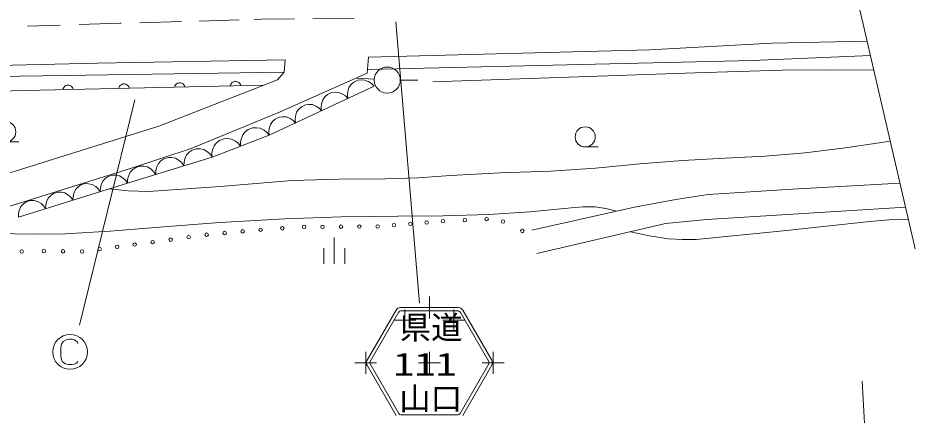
# Model space of a CAD drawing. Units: millimetres, scale not verified. Extents: x 80082 to 720082, y -79451 to 280549.
# Drawn here: x 341809 to 393067, y 164174 to 186858 of the extents above; entities that cross this region are included whole.
import ezdxf
from ezdxf.enums import TextEntityAlignment as Align

# ---------------------------------------------------------------- set-up
doc = ezdxf.new("R2010")
doc.units = ezdxf.units.MM
doc.header["$LTSCALE"] = 1000
doc.layers.add('S-BGD', color=7, linetype='Continuous', lineweight=13)
doc.layers.add('S-BGD-HTXT', color=6, linetype='Continuous', lineweight=13)
doc.styles.add('ＭＳ ゴシック', font='')
doc.styles.get('ＭＳ ゴシック').set_extended_font_data('MS Gothic')

# ---------------------------------------------------------------- blocks, each defined once
blk = doc.blocks.new('BUHIN20')
at = {"color": 7, "linetype": 'Continuous', "lineweight": 13}
blk.add_lwpolyline([(749, 351), (612, 497), (453, 601), (230, 697), (23, 710), (-179, 683), (-411, 574), (-561, 436), (-683, 269), (-752, 36), (-770, -151), (-749, -351)], dxfattribs=at)
blk = doc.blocks.new('BUHIN21')
at = {"color": 7, "linetype": 'Continuous', "lineweight": 13}
blk.add_lwpolyline([(816, 310), (683, 474), (525, 596), (298, 715), (81, 745), (-134, 733), (-387, 637), (-555, 503), (-697, 337), (-788, 97), (-822, -97), (-816, -310)], dxfattribs=at)
blk = doc.blocks.new('BUHIN22')
at = {"color": 7, "linetype": 'Continuous', "lineweight": 13}
blk.add_lwpolyline([(805, 248), (688, 414), (543, 542), (331, 671), (125, 713), (-83, 715), (-333, 638), (-504, 520), (-651, 368), (-754, 143), (-798, -43), (-805, -248)], dxfattribs=at)
blk = doc.blocks.new('BUHIN23')
at = {"color": 7, "linetype": 'Continuous', "lineweight": 13}
blk.add_lwpolyline([(780, 243), (665, 404), (524, 527), (319, 651), (118, 691), (-83, 693), (-325, 617), (-490, 502), (-632, 355), (-731, 136), (-773, -44), (-780, -243)], dxfattribs=at)
blk = doc.blocks.new('BUHIN37')
at = {"color": 7, "linetype": 'Continuous', "lineweight": 13}
blk.add_lwpolyline([(-300, -7), (-277, 63), (-243, 122), (-187, 189), (-122, 227), (-52, 249), (41, 251), (112, 232), (179, 198), (239, 133), (276, 75), (300, 7)], dxfattribs=at)
blk = doc.blocks.new('BUHIN117')
at = {"color": 7, "linetype": 'Continuous', "lineweight": 13}
blk.add_circle((0, 0), 99.5, dxfattribs=at)
blk = doc.blocks.new('BUHIN119')
at = {"color": 7, "linetype": 'Continuous', "lineweight": 13}
blk.add_circle((0, 0), 99.5, dxfattribs=at)
blk = doc.blocks.new('BUHIN120')
at = {"color": 7, "linetype": 'Continuous', "lineweight": 13}
blk.add_circle((0, 0), 99.5, dxfattribs=at)
blk = doc.blocks.new('BUHIN121')
at = {"color": 7, "linetype": 'Continuous', "lineweight": 13}
blk.add_circle((0, 0), 99.5, dxfattribs=at)
blk = doc.blocks.new('BUHIN122')
at = {"color": 7, "linetype": 'Continuous', "lineweight": 13}
blk.add_circle((0, 0), 99.5, dxfattribs=at)
blk = doc.blocks.new('BUHIN123')
at = {"color": 7, "linetype": 'Continuous', "lineweight": 13}
blk.add_circle((0, 0), 99.5, dxfattribs=at)
blk = doc.blocks.new('BUHIN124')
at = {"color": 7, "linetype": 'Continuous', "lineweight": 13}
blk.add_circle((0, 0), 99.5, dxfattribs=at)
blk = doc.blocks.new('BUHIN125')
at = {"color": 7, "linetype": 'Continuous', "lineweight": 13}
blk.add_circle((0, 0), 99.5, dxfattribs=at)
blk = doc.blocks.new('BUHIN126')
at = {"color": 7, "linetype": 'Continuous', "lineweight": 13}
blk.add_circle((0, 0), 99.5, dxfattribs=at)
blk = doc.blocks.new('BUHIN134')
at = {"color": 7, "linetype": 'Continuous', "lineweight": 13}
for p, q in [((0, 750), (0, -750)), ((-600, 154), (-600, -746)), ((600, 154), (600, -746))]:
    blk.add_line(p, q, dxfattribs=at)
blk = doc.blocks.new('BUHIN136')
at = {"color": 7, "linetype": 'Continuous', "lineweight": 13}
blk.add_line((0, -574), (746, -574), dxfattribs=at)
blk.add_circle((0, 0), 574, dxfattribs=at)
blk = doc.blocks.new('BUHIN139')
at = {"color": 7, "linetype": 'Continuous', "lineweight": 13}
blk.add_circle((0, 0), 746, dxfattribs=at)
blk = doc.blocks.new('BUHIN141')
at = {"color": 7, "linetype": 'Continuous', "lineweight": 13}
blk.add_lwpolyline([(440, 475), (400, 570), (330, 640), (235, 695), (120, 725), (-75, 725), (-230, 695), (-390, 585), (-485, 445), (-525, 245), (-525, -245), (-485, -455), (-410, -580), (-265, -685), (-85, -725), (105, -725), (250, -710), (325, -665), (395, -600), (425, -530)], dxfattribs=at)
blk.add_circle((0, 0), 995, dxfattribs=at)
blk = doc.blocks.new('plus')
at = {"color": 0, "linetype": 'Continuous', "lineweight": -2}
for p, q in [((0, -1.25), (0, 1.25)), ((-1.25, 0), (1.25, 0))]:
    blk.add_line(p, q, dxfattribs=at)

msp = doc.modelspace()

# ---------------------------------------------------------------- linework, layer by layer
at = {"layer": 'S-BGD'}
for p, q in [((348764, 186588), (351159, 186656)), ((352157, 186684), (354453, 186749)), ((355301, 186773), (355728, 186785)), ((355728, 186785), (357619, 186809)), ((358656, 186822), (361020, 186852)), ((363402, 186644), (364754, 170559)), ((342364, 186389), (344218, 186448)), ((345303, 186483), (347645, 186557)), ((347645, 186557), (347707, 186559)), ((377891, 185041), (384891, 185414)), ((384891, 185414), (390324, 185537)), ((361768, 183700), (361829, 184615)), ((361829, 184615), (377891, 185041)), ((390516, 184706), (383773, 184420)), ((329284, 183835), (346352, 184283)), ((346352, 184283), (357081, 184472)), ((357081, 184472), (357012, 183766)), ((383773, 184420), (361783, 183921)), ((357012, 183766), (337135, 183456)), ((357012, 183766), (356634, 183328)), ((356649, 181445), (361768, 183700)), ((355839, 183016), (343073, 182733)), ((356634, 183328), (349867, 180676)), ((362163, 183354), (361164, 183413)), ((363661, 183310), (364661, 183310)), ((343073, 182733), (329987, 182383)), ((362155, 182963), (356166, 180155)), ((348493, 182176), (345317, 169315)), ((351709, 179404), (356649, 181445)), ((349867, 180676), (335624, 176210)), ((356166, 180155), (352902, 178915)), ((348296, 178276), (351709, 179404)), ((352902, 178915), (348070, 177428)), ((337691, 174955), (348296, 178276)), ((348070, 177428), (341833, 175487)), ((386067, 177086), (392198, 177428)), ((381243, 176774), (386067, 177086)), ((377045, 176045), (379404, 176496)), ((379404, 176496), (381243, 176774)), ((371180, 174726), (377045, 176045)), ((392519, 176040), (381174, 175351)), ((381174, 175351), (378814, 175108)), ((378814, 175108), (371458, 173408)), ((363663, 170313), (366977, 170313)), ((361761, 167303), (363420, 170173)), ((361930, 167233), (363566, 170061)), ((363687, 170131), (366953, 170131)), ((367074, 170061), (368709, 167233)), ((367219, 170173), (368879, 167303)), ((361761, 167022), (363420, 164152)), ((361930, 167092), (363566, 164264)), ((368709, 167092), (367074, 164264)), ((368879, 167022), (367219, 164152)), ((366953, 164195), (363687, 164195))]:
    msp.add_line(p, q, dxfattribs=at)
for points in [[(365522, 183207), (370506, 183383), (375500, 183552), (380482, 183730), (385474, 183868), (388089, 183890), (390710, 183868)], [(391646, 179819), (389223, 179459), (386785, 179158), (384505, 178972), (382210, 178846), (379773, 178714), (377341, 178521), (374803, 178280), (372252, 178097), (369389, 178007), (366525, 177856), (364670, 177729), (362812, 177662), (360141, 177645), (357475, 177568), (353371, 177222), (349266, 176937), (348121, 176988), (346977, 177088)], [(338353, 175162), (339141, 174902), (339952, 174698), (340780, 174583), (341627, 174527), (343069, 174498), (344508, 174529), (347082, 174680), (349656, 174892), (353351, 175166), (357063, 175381), (360280, 175489), (363510, 175537), (366109, 175555), (368705, 175632), (371062, 175788), (373422, 176006), (374100, 176065), (374784, 176063), (375399, 175967), (376009, 175812)], [(376817, 174646), (377892, 174417), (378979, 174247), (379765, 174194), (380552, 174201), (385524, 174705), (390486, 175232), (391582, 175319), (392676, 175360)]]:
    msp.add_lwpolyline(points, dxfattribs=at)
for centre in [(368586, 175369), (342021, 173514)]:
    msp.add_circle(centre, 99.5, dxfattribs=at)
for centre, radius, start, end in [((363662, 170033), 280, 90, 149.9634), ((366977, 170033), 280, 30.0367, 90), ((363687, 169990), 140, 90, 149.9634), ((366953, 169990), 140, 30.0367, 90), ((362003, 167162), 280, 149.9634, 210.0369), ((362052, 167162), 140, 149.9634, 210.0369), ((368588, 167162), 140, 329.9633, 30.0367), ((368636, 167162), 280, 329.9633, 30.0367), ((363687, 164335), 140, 210.0369, 270), ((366953, 164335), 140, 270, 329.9633)]:
    msp.add_arc(centre, radius, start, end, dxfattribs=at)
at = {"layer": 'S-BGD-HTXT'}
for p, q in [((389853, 187573), (393067, 173669)), ((390053, 166104), (390682, 153649))]:
    msp.add_line(p, q, dxfattribs=at)

# ---------------------------------------------------------------- block references
at = {"layer": 'S-BGD'}
for name, p in [('BUHIN139', (362911, 183310)), ('BUHIN37', (344669, 182768)), ('BUHIN37', (347860, 182839)), ('BUHIN37', (351052, 182910)), ('BUHIN37', (354243, 182981)), ('BUHIN20', (361406, 182612)), ('BUHIN20', (359909, 181910)), ('BUHIN20', (358412, 181208)), ('BUHIN20', (356914, 180506)), ('BUHIN136', (341116, 180357)), ('BUHIN21', (355350, 179845)), ('BUHIN136', (374219, 180062)), ('BUHIN21', (353718, 179225)), ('BUHIN22', (352097, 178668)), ('BUHIN22', (348875, 177676)), ('BUHIN22', (350486, 178172)), ('BUHIN23', (347290, 177186)), ('BUHIN23', (345731, 176700)), ('BUHIN23', (344172, 176215)), ('BUHIN23', (342612, 175730)), ('BUHIN119', (366097, 175252)), ('BUHIN119', (367341, 175310)), ('BUHIN117', (369525, 175228)), ('BUHIN122', (355673, 174759)), ('BUHIN122', (356918, 174841)), ('BUHIN121', (358162, 174923)), ('BUHIN121', (359213, 174929)), ('BUHIN121', (360264, 174935)), ('BUHIN121', (361315, 174940)), ('BUHIN120', (362366, 174946)), ('BUHIN120', (363298, 175023)), ('BUHIN120', (364231, 175099)), ('BUHIN120', (365164, 175175)), ('BUHIN124', (350534, 174195)), ('BUHIN124', (351561, 174336)), ('BUHIN123', (352588, 174477)), ('BUHIN123', (353617, 174571)), ('BUHIN123', (354645, 174665)), ('BUHIN134', (359885, 173559)), ('BUHIN117', (370629, 174688)), ('BUHIN125', (347477, 173780)), ('BUHIN124', (348479, 173913)), ('BUHIN124', (349506, 174054)), ('BUHIN126', (343289, 173537)), ('BUHIN126', (344381, 173526)), ('BUHIN125', (345473, 173514)), ('BUHIN125', (346475, 173647)), ('BUHIN141', (344789, 167782))]:
    msp.add_blockref(name, p, dxfattribs=at)
at = {"layer": 'S-BGD', "color": 6, "xscale": 500, "yscale": 500}
for p in [(365320, 170313), (365320, 170313), (363920, 169587), (366720, 169587), (361680, 167163), (365320, 167163), (368960, 167163)]:
    msp.add_blockref('plus', p, dxfattribs=at)

# ---------------------------------------------------------------- texts
at = {"layer": 'S-BGD', "style": 'ＭＳ ゴシック'}
for s, p in [('県道', (363615, 168120)), ('山口', (363589, 164062))]:
    msp.add_text(s, height=1320, dxfattribs=at).set_placement(p, align=Align.BOTTOM_LEFT)
at = {"layer": 'S-BGD', "style": 'ＭＳ ゴシック', "width": 1.35}
msp.add_text('111', height=1320, dxfattribs=at).set_placement((363249, 166026), align=Align.BOTTOM_LEFT)

doc.saveas('drawing.dxf')
